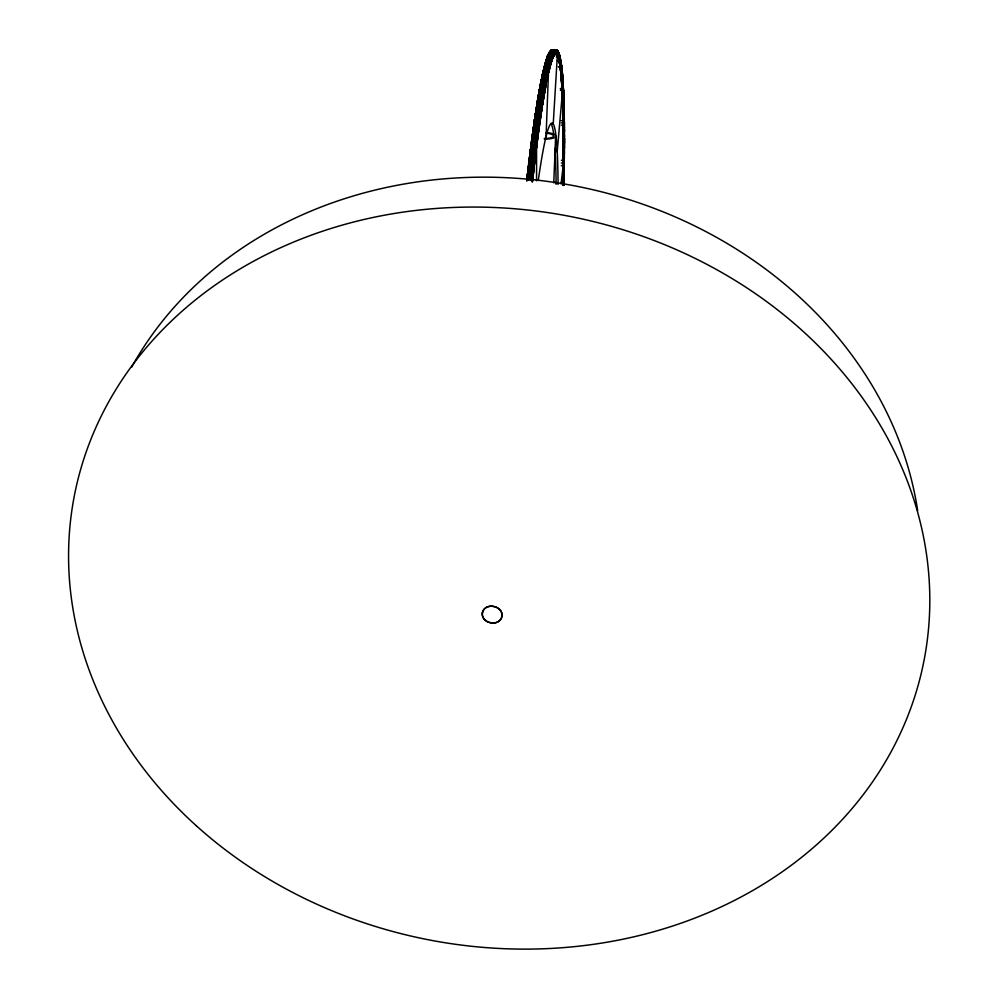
<?xml version="1.0" encoding="UTF-8"?>
<svg xmlns="http://www.w3.org/2000/svg" width="999" height="999" viewBox="0 0 999 999"><rect width="100%" height="100%" fill="white"/><g stroke="black" fill="none" stroke-linecap="round" stroke-linejoin="round"><path stroke-width="1.5" d="M533.191 128.821L533.229 131.443L533.329 127.847L533.416 128.834M533.491 127.635L534.802 126.923L533.416 128.634L533.778 126.249M534.802 126.923L533.591 126.848L532.579 134.628L532.942 132.243M538.698 128.159L538.611 131.93L538.748 126.91L537.974 134.765L538.099 133.779M538.523 131.169L538.199 134.952L538.336 129.92L533.191 129.533M563.124 142.033C561.713 138.923 565.709 139.76 564.323 142.108L563.124 142.033L564.16 141.958L564.447 139.073L564.16 140.822M564.323 142.108L564.335 138.087L564.435 143.556L563.124 143.731L564.323 143.806L564.323 144.63L563.124 144.555L563.136 143.606M564.447 139.073L564.26 139.872M533.741 124.9L533.641 128.459L533.978 124.912M533.753 128.821L534.015 123.901L539.16 123.963L539.56 121.066L535.639 120.842L534.328 121.766L535.639 120.842M564.423 146.116L564.31 147.165L563.111 147.103L563.124 146.141L564.423 146.116L564.423 145.28L563.136 144.98L564.148 145.03M564.31 146.004L563.111 145.941L563.136 144.98M564.323 143.481L563.124 143.406L563.136 142.445L564.435 142.732M564.435 141.021L563.124 141.221L564.323 141.296L564.023 144.768L564.26 143.794M534.665 121.391L534.577 119.181L534.253 122.84L534.378 121.928M535.639 121.091L534.428 121.016L533.828 125.712L533.966 124.775M534.153 123.464L534.165 122.015L534.39 123.302M534.577 123.089L534.428 121.016M537.499 128.859L539.01 128.946L539.16 123.963L538.586 129.158L538.936 128.172M539.198 127.61L539.11 125.212L539.01 128.946M564.148 147.59L564.423 146.678L564.298 149.738L563.099 149.675L563.124 148.701L564.298 148.901L564.01 149.887L564.435 141.583L564.148 147.028L563.124 146.965M563.124 147.527L564.41 148.689L563.111 148.501L563.124 147.527L564.423 147.515M564.31 147.165L564.335 143.157M534.44 120.092L535.027 117.67M534.577 119.181L534.477 122.677L534.44 120.692L539.572 120.979L540.384 115.447L539.81 120.479L539.972 119.131M535.214 117.707L535.676 112.687L536.875 112.5L535.576 113.137M536.463 115.472L535.152 116.121L536.463 115.222L540.946 115.484L540.958 113.998L540.634 117.607L540.609 114.86M534.74 118.669L536.051 118.007L534.852 118.182L534.59 123.027L535.264 115.409M537.912 125.762L539.198 125.837L539.972 118.232L534.865 117.857M538.049 125.012L537.912 125.949L539.423 126.036L539.522 122.315L539.61 124.725M539.56 121.066L539.01 126.174M563.086 152.26L563.111 151.286L564.398 151.299L564.285 152.335L563.086 152.26L564.123 152.198L564.41 150.112L563.111 150.1L564.298 150.3M564.285 151.149L563.099 151.074L563.111 150.1M564.098 154.808L564.31 148.314L564.285 152.335M564.298 149.738L564.323 145.717L564.023 147.377L564.248 146.353L563.124 146.141M535.302 117.108L535.402 113.674L535.302 117.108L536.575 117.183M535.664 113.424L535.414 117.445L535.676 112.687M538.324 122.889L539.597 122.964L539.972 120.779L539.835 121.703L538.511 121.616M538.324 123.077L539.822 123.164L539.922 119.48M538.449 121.978L540.009 121.878L540.159 119.493L539.797 120.404M563.074 154.882L563.086 153.896L564.273 154.096L564.26 154.945L563.086 154.758M564.298 150.936L564.373 153.933L563.074 153.684L563.099 152.71L564.385 152.735M564.348 156.581L563.074 156.531L563.049 157.517L564.235 157.592L564.21 151.611L563.998 152.485M535.264 114.56L535.851 112.238L535.814 114.748M535.814 111.014L535.714 114.41L536.038 111.026M535.976 110.702L537.287 110.09M536.088 110.015L536.076 110.764L536.5 107.405L537.699 107.23L536.388 107.83L535.676 111.876M538.723 120.08L540.009 120.155L539.984 118.144M538.723 120.267L540.234 120.355L540.334 116.708M540.234 120.355L540.559 116.721L540.197 117.607M563.024 160.19L563.049 159.191L564.323 159.266L564.21 160.252L563.024 160.19L564.048 160.127L564.348 157.18L564.023 162.812L563.011 162.75L563.024 161.875L564.298 161.963M564.223 159.041L563.036 158.966L563.061 157.979L564.335 158.042L563.061 157.979M564.235 157.592L564.36 155.382L563.086 155.332L563.061 156.319L564.248 156.381M564.21 160.252L564.198 154.246L563.973 155.107M536.113 111.776L536.226 108.404M536.451 108.416L536.301 110.589M536.5 107.405L536.625 109.565L537.712 99.937L543.156 99.937L542.957 100.986M540.409 117.407L540.397 115.372M539.535 114.823L541.033 114.91L540.821 113.386M540.771 113.724L540.784 112.725L540.209 117.782M564.26 164.685L562.986 164.585L562.961 165.584L564.148 165.659L564.185 161.638L563.011 161.651L563.036 160.652L564.31 160.739L563.036 160.652M563.011 162.75L564.185 162.949L564.223 158.928L563.898 163.112L561.363 162.962M536.838 107.205L536.7 108.029L537.312 102.373L542.694 102.585M536.625 105.857L536.525 109.191L536.65 108.367M536.8 105.519L538.099 104.67L541.982 104.895L543.943 92.994M541.208 112.063L541.982 104.895L541.421 109.778M541.533 108.716L541.433 112.263L541.558 111.413M541.57 108.454L541.008 112.425L541.583 107.442L536.513 107.08L536.538 107.855M540.222 117.72L541.758 108.729L540.459 108.579M541.033 114.91L541.133 111.314L541.208 113.699M562.924 168.319L562.961 167.308L564.223 167.432L564.11 168.394L562.924 168.319L563.948 168.257L564.248 166.184L562.974 166.059L562.949 167.07L564.135 167.145L564.073 171.141L562.887 171.079L562.924 170.055L564.185 170.205L564.023 169.293M564.11 168.394L564.16 164.373L562.974 164.348L562.999 163.349L564.273 163.449L564.148 165.659M564.185 161.638L563.861 165.822L564.16 164.373M537.512 103.084L537.437 100.936L537.1 104.371L537.237 103.584M536.925 106.656L536.913 104.533M538.598 104.258L537.325 104.183L537.437 100.936M537.824 102.135L537.699 100.712L537.437 104.495L537.2 102.76L538.498 102.173M537.312 102.373L537.425 104.558M541.595 107.368L541.608 109.478L541.733 108.654M540.334 109.59L541.82 109.678L541.933 106.156M541.82 109.678L542.332 103.671L542.22 107.155L542.345 106.344M562.924 169.705L563.923 169.755L564.223 168.044L564.198 168.943L562.937 168.806L562.912 169.818L564.098 169.892M564.085 165.01L563.985 176.723L562.799 176.648L562.837 175.624L564.098 175.799L563.985 176.723M538.399 95.842L539.697 95.042L538.511 95.242L537.499 101.96L537.624 101.186M538.548 95.742L538.811 93.294L540.097 92.782L538.898 92.982L537.724 101.773L537.862 101.011M537.912 100.699L537.837 98.551M538.099 98.339L539.298 97.365L538.011 97.914M542.195 104.82L543.169 97.577M564.01 175.437L562.824 175.374L562.849 174.338L564.11 174.525L563.648 179.72M564.223 168.044L564.035 173.926L562.849 173.851L563.985 171.716M564.048 172.652L562.874 172.577L562.899 171.566L564.173 170.817L564.16 171.728L562.899 171.566M564.035 173.926L563.998 170.454M538.074 98.551L538.598 95.554M538.249 98.664L538.723 94.718M538.898 93.706L538.623 97.415L538.511 95.242M537.35 102.835L537.25 102.035L543.006 102.273L543.106 98.851M543.331 98.864L542.582 102.41M541.296 103.496L542.794 103.584L542.944 101.249L542.607 104.683L542.744 103.896L541.246 103.809M562.749 179.47L564.085 176.423L563.936 179.533L562.774 179.358M563.96 178.247L562.774 178.184L562.812 177.148L563.811 177.21M563.936 179.533L563.948 173.601L564.023 174.525M544.443 92.283L544.318 92.982L538.848 92.77L538.686 95.067L538.811 94.356M538.911 94.88L539.248 91.783M540.084 93.044L538.798 93.556L538.898 92.482M539.298 91.508L539.41 92.982L539.298 90.772L540.484 90.584L539.198 91.084M543.493 96.528L543.394 99.912L543.518 99.163M543.743 95.492L543.369 97.69L543.556 95.267L543.556 97.403L543.681 96.678L542.42 96.603M563.848 183.928L562.674 183.853L563.798 182.105M563.836 180.544L563.873 182.38L562.699 182.305L562.737 181.269L563.898 181.443M562.724 181.006L564.035 179.258L563.736 180.956L562.724 181.006L563.898 181.081M563.873 182.38L563.861 178.971L563.536 185.427L563.823 184.128M564.01 180.557L563.811 181.468M539.51 90.335L539.298 92.695L539.41 89.623M539.585 89.186L540.871 88.436L539.685 88.636L539.248 91.908M538.049 97.29L543.768 97.615L543.881 94.268M544.268 92.07L542.981 99.987L543.156 98.564M546.603 80.682L543.931 93.993L545.092 86.563M543.768 97.615L544.105 94.281M562.649 185.165L563.823 185.227L563.811 181.756M540.022 87.775L540.409 85.527L540.197 87.85M540.484 84.191L540.846 82.555L540.559 86.763L540.459 84.528L541.645 84.328L540.372 84.778M540.059 87.35L541.258 86.351L539.984 86.826M539.71 88.299L544.717 88.586L544.118 94.168M544.642 89.922L544.53 93.194L544.655 92.495M543.231 92.133L544.83 91.533L544.867 89.935L543.618 89.835M542.02 82.355L540.746 83.067L545.841 82.567L546.203 80.657M544.717 88.586L544.492 92.008M545.279 86.463L544.73 89.46M543.444 90.984L544.917 91.071L545.941 84.216M544.892 89.048L545.466 84.54L545.092 86.501L540.097 86.226L540.496 85.09M544.917 91.071L545.616 85.814L545.504 86.476M542.02 82.63L540.771 82.505L540.609 84.74L540.734 84.128M541.133 83.067L540.946 81.631M541.371 80.632L540.409 85.802M542.395 80.719L541.133 80.869M545.629 85.077L545.841 82.567L544.905 88.511M545.779 86.364L545.991 83.854L545.666 87L544.318 86.276M543.743 77.035L545.491 77.135L541.908 77.048L541.733 79.246L542.657 74.6M542.769 78.871L541.533 78.809L541.483 80.444M541.92 78.009L541.708 80.245M547.34 77.123L547.29 78.759L547.452 76.561L541.982 77.01L541.758 80.02M547.477 75.412L547.477 77.835L547.664 73.614L545.816 84.828L544.567 84.765M544.567 84.965L546.028 85.052L546.141 81.93L546.203 84.178M542.245 77.71L542.719 73.614L542.22 76.998M542.257 75.724C545.466 74.151 540.996 76.586 542.594 75.35M542.619 74.038L543.881 73.402L542.632 73.764M541.695 77.997L546.59 78.759L546.003 83.179L546.178 81.743M545.304 81.244L546.765 81.319L546.952 76.96L541.995 76.686M546.765 81.319L547.302 75.287L546.952 77.897M545.466 80.432L546.928 80.507L546.878 78.284M542.469 75.874L542.519 74.226M542.907 73.501L542.694 75.687L543.019 72.977M543.056 72.827L543.444 70.442L542.682 73.489L543.881 73.676M542.994 72.415C546.216 71.354 541.258 72.015 542.832 74.276L542.957 73.776M543.194 72.74C544.005 67.77 543.394 72.677 546.865 71.553C548.888 70.005 542.844 70.529 543.581 70.604M543.606 69.593L543.556 71.266L543.818 68.631L548.726 68.906L549.413 66.134M543.706 69.331L547.827 69.63L545.516 70.067L544.38 69.593L544.967 68.731L543.718 69.056M547.44 76.211L547.627 74.713L547.077 77.885L548.713 68.943M546.391 75.887L547.627 75.961L548.301 71.703M546.391 76.099L547.839 76.174L547.952 73.252M546.503 75.362L548.001 75.449L548.139 73.651M545.666 66.196C541.583 66.558 550.212 65.422 547.927 67.108C545.254 68.032 545.417 65.534 544.43 66.209L543.069 72.777L543.106 71.678L548.026 71.953L547.677 73.564L542.732 73.289M544.18 68.769L544.23 67.095M544.517 66.134L543.893 70.592M543.631 70.405L544.08 67.607C545.491 69.755 551.96 67.557 544.08 67.607L544.13 68.344L544.83 65.659L544.48 68.269L544.867 64.81L548.301 65.185L546.603 65.16L547.402 64.898M547.989 73.052L548.726 68.906M549.35 53.559L552.709 53.746L549.313 53.309M549.063 67.507L548.651 72.552M547.252 72.278L548.701 72.365L548.651 70.205M545.179 64.398L546.366 63.337L545.129 63.599L544.605 67.17L544.867 66.184M547.277 64.798C552.16 66.796 543.206 65.072 544.78 64.873L544.53 66.808M551.148 61.751L549.175 68.731L551.398 59.078L550.686 63.661L549.475 63.599M549.375 69.505L549.55 67.383L549.063 68.444M535.901 123.389L537.699 123.277L535.963 123.526M545.279 64.723L545.854 62.05M545.279 63.299L545.004 64.236L545.816 61.226L547.027 61.276M545.616 64.161L545.891 61.214M545.429 64.785L545.554 62.35L549.537 62.887L546.678 63.099L546.703 62.138L545.229 63.237L550.998 63.536M546.078 136.339L548.526 70.941M549.375 67.208L550.099 63.511M548.476 67.17L549.7 67.233L550.237 63.973M544.18 67.195L549.9 67.457L550.337 63.574L550.049 64.635M550.012 64.785L550.049 66.883L548.588 66.758M541.708 97.34L539.972 97.415M546.216 61.713L546.49 59.078C547.24 58.242 553.596 60.564 547.714 59.091M546.49 59.078L545.953 63.037M546.391 60.377L547.377 59.903L545.916 60.902L551.673 61.351M550.749 61.201L550.561 65.022L550.824 64.123L549.4 64.048M550.337 65.822L550.674 62.425M547.127 57.443L548.351 56.993L547.14 57.168L546.291 61.501L546.54 60.739M545.854 75.387L544.105 75.337M546.803 58.379L548.026 58.192M547.177 58.054L547.14 57.168M547.477 58.304C554.82 57.268 545.042 61.376 547.852 55.557L551.798 55.882L547.789 55.482L547.477 58.579M549.4 63.836L550.886 63.886L551.535 60.315L551.286 61.114M553.771 182.854L555.631 136.351M547.252 58.791L547.789 56.481M546.815 60.352C551.573 58.953 549.1 62.6 546.94 60.04M547.265 59.153L547.477 56.731M548.975 55.619L547.789 55.482M547.402 58.766L547.464 56.294C550.549 55.657 546.341 57.505 547.889 55.719M550.437 60.539L551.648 60.602L552.647 55.544L551.96 59.703L552.197 59.028M551.848 58.704L551.323 61.563L551.573 60.802M550.387 63.436L552.16 58.429L551.535 61.788L551.635 59.328M549.6 54.196L548.414 54.021L548.813 55.907M556.505 50.337L554.982 51.161L552.959 54.77L548.101 54.72C544.155 58.466 555.694 57.38 547.939 57.605M548.126 55.657L548.101 54.72M549.288 54.883L548.089 55.007L549.3 54.595M552.572 56.743L552.16 59.915L552.472 57.567L552.235 58.229M548.588 55.769C546.528 51.236 559.49 52.747 550.362 52.585C556.281 53.484 548.426 53.184 549.025 52.797M548.513 56.181L548.813 53.821L548.264 54.883M548.551 56.094L548.713 53.384L549.9 53.559M555.619 53.422C553.846 48.764 559.59 49.725 557.592 53.372L554.333 53.097L552.572 58.054L552.809 57.48M546.915 57.817L552.772 58.279L553.983 53.372M549.063 53.759L549.625 51.786L553.871 51.661L549.612 52.073L550.799 52.01M549.687 51.948L549.7 54.096M550.199 52.997L549.088 52.935L548.751 54.333M550.499 52.472L549.313 52.547L553.583 52.085L549.113 52.635L553.858 52.897L553.758 55.457L552.572 55.382M553.471 56.656L553.846 52.91M553.508 56.581L553.746 54.545M549.812 53.859L549.762 52.335M549.9 53.821L549.7 51.661L551.098 51.324M551.198 50.849C558.279 51.598 547.04 51.236 552.597 51.074M549.7 51.661L554.433 51.911L554.545 54.171M550.199 50.999L554.707 51.511L554.258 54.583M554.42 51.936L554.245 55.17L554.82 52.697M550.774 50.437L550.511 51.736L550.774 50.437L552.996 50.474M551.648 50.961L550.287 50.899L554.982 51.161L553.871 55.045L556.143 52.822L557.055 50.312M551.923 50.712C562.674 49.413 549.238 50.674 555.232 50.35M554.707 51.511C554.433 57.218 554.607 50.337 557.442 51.286M552.559 50.012C560.626 51.498 553.646 48.501 550.699 51.399M557.13 52.984L557.305 50.45L551.123 50.187L555.232 50.337L554.507 50.162M552.197 50.524L551.398 50.537L554.695 50.712L553.371 50.537M555.781 50.45L555.556 53.471M555.432 51.773L555.432 53.584L555.531 50.624L550.849 50.375M553.421 50.337L551.848 49.962M552.784 50.312L553.995 50.062M555.232 52.722L555.107 52.947A336.014 20.142 -86.2 0 1 562.624 183.566A1.411 1.111 7.2 0 0 562.574 181.593M555.419 53.197L556.306 50.237M556.68 51.336L556.206 53.297M554.17 50.125L553.508 50.387L554.969 50.499M553.521 50.325L553.808 50.15M556.818 50.237L556.893 52.86L554.62 52.685M556.555 50.2L556.505 53.372M556.393 52.785L556.83 53.022M557.529 50.624L557.13 53.109L557.005 51.424M554.208 53.309L557.792 53.596L557.767 50.849L558.016 53.859L556.493 53.571M557.267 54.758L557.767 55.894L559.14 56.081L558.004 51.149L559.09 55.969M558.391 54.57L558.453 51.873M558.229 51.473L558.678 54.982L555.294 54.283M556.793 53.958L558.241 54.183L557.917 52.21M558.666 52.31L558.903 55.757L557.692 55.719M559.315 56.931L558.878 52.797L558.741 55.345L557.392 54.795L553.221 124.026L551.086 123.901A266.046 16.159 -86.2 0 1 553.658 133.903M559.34 56.668L558.166 57.08L557.892 55.994L559.303 56.531L559.14 54.72M559.927 58.679L558.566 58.441L558.229 57.018L559.89 58.516L559.515 55.894M559.64 58.079L559.09 53.334M559.702 58.304L559.49 54.545M558.766 59.003L559.465 62.687L561.163 62.9M559.49 61.026L560.202 60.777L559.69 55.22M559.89 55.944L560.439 60.927L557.33 60.702M560.089 57.343L560.252 60.077L558.941 60.002L560.289 60.265M560.551 61.526L559.24 61.451L560.776 62.762L560.439 59.84M559.977 57.68L560.539 62.25L559.403 62.063M560.077 59.278L558.616 58.404L559.303 61.751L561.001 61.876L561.113 64.773L559.802 64.698L559.527 62.7L559.64 63.674L560.951 63.749L560.626 62.762M560.614 59.328L560.801 64.723M560.926 64.573L560.789 60.277M561.863 68.082L560.277 68.044L560.227 67.333L561.338 67.545L561.113 62.338L561.376 64.311L559.727 64.236M560.139 66.696L560.014 65.822L561.675 66.608L561.426 64.56L559.752 64.361M561.263 65.847L559.964 65.772L561.013 65.147M561.051 63.461L561.388 67.92L560.289 67.857M562.137 70.654L560.564 70.492L561.675 70.367L560.963 64.798M561.813 71.653L560.739 72.053L562.025 72.128L562.125 73.177L562 69.343L560.427 69.243L561.538 69.118M559.915 65.422L561.563 65.697L561.613 69.793L560.526 70.08L561.813 70.155M561.863 70.567L561.763 67.258L560.177 66.945L560.277 68.044M560.876 70.517L561.888 70.842M562.112 74.65L562.087 75.936L562.375 73.064L560.851 73.102L560.614 70.579M561.75 71.066L560.664 71.354L561.95 71.428M561.938 70.504L561.725 66.958M560.864 72.915L561.95 72.977L561.6 68.382L560.327 68.119L560.427 69.243M562.662 83.591L562.325 74.65L561.975 73.264L560.889 73.214L562.162 73.464M562.15 75.112L561.063 75.412L562.212 75.749M562.737 80.395L562.649 76.274L561.138 76.186L562.237 76.061L562.212 77.398L562.325 74.65L560.976 74.463L562.087 74.338M561.962 74.563L562.137 70.867L562.325 77.198L561.251 77.135C562.824 78.634 560.701 80.082 562.912 79.833L563.361 97.752L563.598 93.806L562.25 93.881L562.2 92.283L563.261 92.345M561.313 78.322L562.849 78.971L561.388 78.958L562.874 79.321L562.949 83.566L561.688 83.491L561.613 82.055L563.061 82.155L561.538 80.994L562.624 81.056M562.35 77.522L561.263 77.635L562.762 77.772M561.975 82.617A1.523 0.637 4.7 0 1 561.663 82.692L562.899 82.83L562.787 80.732L561.513 80.494L561.575 81.893L562.849 81.968L562.961 80.544L561.463 80.332L562.562 80.207L562.449 76.723M562.587 78.384L561.351 78.809L562.449 78.684M561.613 82.055L562.874 82.305M561.688 83.491L562.774 83.379L562.749 78.209L562.799 81.244M561.575 81.893L561.6 81.718A1.523 0.637 4.7 0 1 561.913 81.706M562.699 82.118L562.862 79.783M563.124 83.054L561.65 82.58L563.086 82.517L563.149 86.876L561.888 86.813L562.974 86.701L562.999 84.166M561.875 86.089L563.324 86.426M561.788 85.127L561.725 83.666L563.174 83.804L563.049 85.202L561.788 85.127L562.874 85.015M563.086 85.639L562.862 86.913L563.074 83.067M563.086 88.786L562.012 88.899L563.448 88.973M563.548 91.171L562.137 91.471A1.511 0.712 4.9 0 0 562.849 90.946A1.511 0.712 4.9 0 0 562.075 90.285L563.511 90.185M563.174 90.547L560.364 90.272L563.336 90.347L562.05 89.298L563.473 89.373L563.324 93.769M563.136 89.585L563.161 84.765L561.763 84.203L563.186 84.178M563.161 90.16L563.286 85.864L561.863 85.864L563.111 86.114M563.336 90.347L563.136 86.638M562.2 92.283L563.623 92.607M562.225 92.882L563.498 93.943L563.311 89.947M563.299 93.169L563.349 88.274L563.386 91.309L562.125 91.246M563.424 96.041L562.35 96.141L563.598 96.216L563.948 108.679M563.723 100.262L563.736 97.665L562.425 97.452L563.811 97.427L563.886 118.506L564.11 117.407L562.937 117.32M563.586 96.354L562.337 95.729L562.287 94.106L563.349 94.168M562.337 95.729L562.287 94.106L557.217 151.598L555.194 151.486M563.461 96.903L563.523 91.933L563.548 94.955M563.486 97.515L563.636 93.007L562.212 93.044M563.948 101.623L562.549 101.511L563.936 101.374M562.887 104.096A1.486 0.799 5.3 0 0 562.574 103.946L562.674 105.519L563.911 105.594L562.649 104.858L563.711 104.495L563.811 99.65L562.499 99.388M562.474 98.751L563.698 98.988M563.786 102.46L563.561 103.634L563.673 98.726M563.623 101.399L563.786 96.791L562.375 96.766M562.961 102.123A1.486 0.787 5.2 0 0 562.512 101.898L563.636 101.836M562.674 105.519L564.06 105.444M563.836 104.308L562.624 103.334A1.486 0.787 5.2 0 0 563.224 102.41M562.612 102.685L563.848 103.571L563.786 102.273M563.723 99.613L563.586 96.591L563.498 101.636L563.811 99.65M563.736 100.712L563.736 105.419L563.723 104.758M563.911 105.594L563.923 100.712L562.512 100.612M562.774 108.554L564.01 109.74L562.787 109.665L562.762 107.88L564.11 107.805M562.762 107.88L563.973 108.104M562.724 106.481L563.936 106.706L563.798 107.929M564.06 105.707L562.699 105.807L563.923 106.044M562.787 109.665L564.16 109.64M563.898 106.369L563.96 107.655L562.749 107.417A1.486 0.812 5.3 0 0 562.974 107.343M564.01 109.74L564.035 104.77L562.649 104.595M564.21 112.075L562.862 112.1L564.073 112.325M564.16 109.927L562.812 109.977L564.023 110.202M564.235 113.973L562.887 113.786M564.198 111.801L562.837 111.788L563.886 111.688M562.824 110.664L564.06 111.863L564.023 107.904L563.948 108.729L562.762 108.716M563.898 112.163L563.998 111.076M563.898 106.631L564.085 113.024L562.862 112.962M563.936 113.849L563.96 108.941M562.949 117.17L564.298 117.695L564.235 122.914L563.011 122.115L564.348 121.741M564.11 117.183L564.285 116.471L562.937 116.446L564.148 116.671L564.023 132.417L564.31 128.284L564.01 130.082L564.235 128.983M563.948 114.323L562.887 114.41L564.11 114.485L564.173 118.406L564.223 113.262L562.862 113.237L563.911 112.862M564.31 118.431L562.974 118.182M563.985 116.508L564.26 114.972L562.912 114.972L564.273 116.184L562.912 116.121L563.973 116.034M564.035 112.974L563.811 114.098L564.123 112.225L563.848 116.284L564.16 114.435M564.01 118.244L564.048 113.249M564.31 118.719L562.974 118.669L564.185 118.893M564.36 122.24L564.285 127.547L563.061 127.485L564.11 127.397L564.36 122.24L564.36 123.002L563.024 122.852L564.073 122.765L564.123 117.682M564.335 119.955L562.986 119.405L564.323 119.455L564.21 120.654L562.986 120.579L562.974 118.669M564.048 120.979L564.148 119.942L564.21 120.654M561.313 120.604L563.923 120.804L564.223 118.931L564.223 121.878L562.999 121.816M564.198 116.671L563.911 120.754L564.148 119.655M564.098 125.574L564.385 124.563L564.385 125.325L563.049 125.15L564.098 125.062M561.351 122.877L563.948 123.077L564.248 121.229L564.273 123.489M563.049 125.15L563.036 123.202L564.373 123.302L564.26 125.225L564.173 122.015M562.961 126.186A1.461 0.924 5.8 0 1 562.974 127.785L564.41 127.997L564.298 129.907L563.099 129.695M564.41 128.759L563.086 128.621A1.461 0.937 5.8 0 1 562.986 130.195L563.099 132.23L564.31 132.293L564.41 129.296L563.074 129.071L564.123 128.983L564.398 126.91L564.135 129.758L564.298 125.911L564.285 128.834M557.879 56.194L558.941 56.094M563.011 135.09A1.449 0.949 6 0 0 563.011 133.429L564.148 133.454M564.435 132.805L563.099 132.742L563.111 134.64L564.323 134.703L564.435 133.591L563.111 133.541M564.235 129.283L564.135 130.27L563.086 130.357L564.423 130.382L564.423 131.156L563.099 131.443L564.31 131.518M563.099 132.23L564.148 132.143M564.148 134.553L564.41 129.296M563.124 135.027L564.435 135.24L564.323 137.15L563.124 137.075L563.124 135.027L564.16 135.09M563.124 137.075L564.16 137M563.136 137.475L564.447 137.712L564.447 138.524L563.136 138.599L564.323 138.811L564.035 139.748L564.335 135.602L564.323 139.61L563.124 139.548L563.136 137.475L564.16 137.537L564.435 136.588L564.26 137.375M564.16 138.661L564.26 134.116L564.16 139.473L563.124 139.548M564.323 139.61L564.447 138.524M563.136 140.759L564.323 140.971M563.136 138.287L564.323 138.486M563.124 144.555L564.16 144.48M564.148 146.204L564.435 144.118L564.248 144.942M564.323 144.63L564.26 142.395M563.111 148.501L564.135 148.426M564.135 149.6L564.423 146.678M563.099 151.074L564.123 151.011M564.26 154.945L564.385 153.072L563.099 152.71M532.03 181.219L532.867 173.814L528.846 173.576L527.497 174.475L527.609 175.712M532.067 181.843L532.842 174.975M532.33 181.643L532.417 178.696L532.492 181.593M532.554 181.106L532.654 178.709M563.074 156.531L564.248 156.731M563.086 155.332L564.26 155.519M563.049 157.517L564.073 157.455L564.373 154.52L564.098 155.382M563.074 153.684L564.11 153.621L564.398 151.885M526.76 180.906L527.609 173.714L527.185 177.123L532.966 177.385L533.104 176.186L531.555 176.099M532.679 177.71L528.409 177.31L527.072 178.409L526.823 180.769M533.079 172.964L532.942 174.163M533.291 172.365L533.503 171.316L533.104 174.026M533.329 174.188L532.342 179.321L532.479 178.234M533.528 172.527L533.391 173.714L533.503 171.316M531.231 178.983L532.779 179.083L533.079 174.987M563.036 158.966L564.06 158.903M563.049 159.191L564.223 159.39M564.185 162.949L564.123 161.076M527.397 176.348L527.022 177.547L528.733 177.622M527.584 174.663L527.447 175.874M528.596 178.833L527.047 178.734L527.197 177.535M528.596 178.684L527.285 178.609L527.634 174.301M533.578 169.93L533.716 168.756L532.405 168.681M531.643 175.137L532.966 175.212L533.291 170.13L529.27 169.905L527.922 170.779L527.709 174.912L528.021 170.991M533.791 168.868L533.691 167.682L533.616 171.741M532.767 175.612L533.753 170.567L532.217 170.467M533.928 167.695L533.816 170.092L528.046 169.718M562.961 165.584L563.985 165.522L564.285 162.562L564.01 163.399M563.011 161.651L564.035 161.588L564.323 159.865M527.909 171.403L527.884 170.167L529.582 170.167L528.046 170.03L527.484 175.05L527.822 172.652M528.271 170.092L528.359 167.133L529.707 166.271L528.359 167.333L528.471 168.444L529.782 168.519L529.645 169.842M533.741 167.233L534.14 162.912L530.132 162.687L528.796 163.536M532.754 175.699L532.904 174.513M533.603 168.444L534.165 163.661M534.44 161.376L534.565 159.378L534.228 164.423M534.865 157.929L534.989 155.894L534.453 161.301M535.277 154.52L535.414 152.472L535.064 157.467M535.701 151.161L536.251 145.754L535.851 149.875M536.263 146.566L536.113 147.864L537.499 136.089L536.95 141.346L537.1 139.161L531.918 138.861L532.33 136.026L533.541 136.089L532.217 136.613L532.504 137.924L532.767 133.529M532.492 168.044L534.04 168.144L534.34 164.111L533.803 167.969L532.492 167.894M534.228 166.521L534.34 164.111M562.949 167.07L563.973 167.008M562.974 164.348L563.998 164.286M563.973 166.121L564.26 165.297L563.96 167.37M528.708 166.508L528.571 167.657L528.646 163.774L530.132 162.687M528.896 164.885L528.758 166.046L528.908 162.825L530.132 162.887M527.884 170.167L528.958 165.759M529.707 166.471L528.471 166.396L528.246 171.753L528.921 163.449M528.334 169.618L528.471 168.444M534.028 164.81L534.577 160.227M534.765 160.589L534.453 164.598L534.54 160.577L534.652 162.999M536.538 144.543L536.688 143.294M537.35 138.274L537.924 132.979L537.512 136.001L532.342 135.702M539.148 124.925L538.598 129.096M562.937 168.806L564.11 168.993M561.051 183.853L562.862 168.619M563.861 173.789L564.035 172.627M564.06 171.741L564.173 170.817M564.123 167.133L563.823 168.619L564.048 167.695M564.073 171.141L564.198 169.306M529.22 159.99L528.971 163.012M528.908 163.112L528.771 164.261L529.108 161.863M529.07 162.213L529.333 159.291L534.84 159.34M528.471 166.646L528.334 167.807L528.683 165.409M528.646 163.774L528.733 164.947M528.533 166.184L528.908 162.825M533.341 160.839L534.64 160.914L534.765 158.666M533.341 161.001L534.877 161.089L534.952 157.093M535.064 159.515L535.189 157.105M541.021 112.375L541.183 110.989M562.874 172.827L564.135 172.989L563.973 172.078M563.861 174.4L563.948 173.601M529.545 158.366L529.395 159.49M529.732 156.793L529.595 157.917M530.731 160.851L529.195 160.764L530.194 152.385L531.418 152.235L530.082 153.047M529.557 159.49L529.42 160.614L529.507 156.781M529.62 159.041L529.77 155.807L530.993 155.669L529.645 156.493M529.345 159.927L529.52 161.089L530.631 149.663L531.843 148.851L530.506 149.875M534.865 157.854L535.414 153.334M535.601 153.684L535.289 157.642L535.377 153.671L535.489 156.094M543.356 97.74L543.531 96.304M544.13 93.294L544.305 91.858M562.774 178.184L563.798 178.122M562.787 178.434L564.048 178.634M562.824 175.374L563.836 175.312M562.799 176.648L563.823 176.598M529.757 156.206L529.62 157.318L530.157 153.359M529.845 157.168L529.982 156.056M535.664 151.386L535.714 154.246L535.826 149.088L535.289 154.445M536.026 150.312L535.901 152.722L534.378 152.622M544.88 89.098L545.067 87.575M545.442 85.614L545.254 87.075L545.804 83.641M562.699 182.305L563.973 182.118L563.661 185.115M562.812 177.148L564.06 177.347M563.711 182.255L564.035 179.258M531.843 149.076L530.619 149.001L530.257 152.61M531.58 154.008L530.044 153.921L530.631 149.663M530.469 152.235L530.619 149.001M535.901 150.724L536.213 146.965L536.126 150.899L536.313 148.064M536.313 149.4L536.451 146.99M546.003 83.179L547.265 76.386M562.699 182.817L563.96 183.054L563.823 185.227M530.944 146.541L532.267 145.529L530.944 146.316L530.681 149.251M532.28 145.754L531.056 145.679L530.469 150.574L530.881 147.74M530.694 150.424L530.944 146.316M530.894 148.913L531.031 147.84M536.451 146.366L536.313 147.427L536.263 145.654L531.056 145.355L531.368 143.032L532.692 142.258L531.368 143.032M536.5 145.941L536.638 144.88L535.339 144.805M536.538 146.254L536.675 145.192M536.863 143.719L536.55 147.602L536.863 143.719L536.738 146.129L535.202 146.029M548.151 73.027L548.676 70.055M532.704 142.482L531.48 142.407L530.894 147.278L531.93 142.17M535.439 144.106L536.725 144.181L536.863 143.132M537.05 141.683L536.925 142.72L535.626 142.645M535.439 144.281L536.962 144.368L537.275 140.497L536.913 141.521M537.15 142.907L537.275 140.497M549.712 65.922L548.439 72.328M531.743 142.42L531.643 140.172L531.543 143.881L531.73 141.221M537.15 140.984L537.462 137.325L537.375 141.171L537.562 138.362M537.562 139.735L537.687 137.338M549.512 67.42L550.699 62.325M550.374 63.461L549.7 67.233M531.905 139.186L531.318 144.031L531.905 139.186L533.454 139.323M537.787 136.638L537.687 135.614M536.263 137.949L537.787 138.037L537.874 134.216M537.787 138.037L537.924 137.025L536.401 136.938M547.464 56.294L547.24 56.906L552.035 57.168L550.362 64.798L550.424 62.313L545.566 62.038M551.348 60.202L550.524 62.949M532.492 137.987L532.33 136.713L531.743 140.847L532.292 137.025M537.924 133.829L538.336 130.857M538.286 132.392L537.974 133.529M538.386 133.566L538.511 132.58M550.886 61.688L551.673 59.216M553.496 54.608L552.085 58.991L553.683 54.683L553.234 55.157M552.085 59.003L552.597 56.668M533.678 137.8L532.155 137.712L532.717 133.916M532.155 137.712L532.754 132.917L533.966 132.755L532.642 133.479M532.529 136.538L532.392 137.55L532.479 133.903M532.579 136.139L532.754 132.917M538.511 130.757L538.374 131.731L538.349 129.82L533.066 130.407M552.397 58.192L553.209 55.22M534.39 129.695L533.179 129.858L532.804 133.229M532.942 133.479L532.804 134.465L533.129 130.857M538.186 132.08L538.761 126.823L533.603 126.523L534.015 123.901M553.796 54.021L553.009 57.005M533.366 129.221L533.004 130.182L534.702 130.332M533.591 126.848L533.004 131.606L533.141 129.208M533.416 130.082L533.553 129.108M539.21 126.174L539.335 125.225M555.207 51.985L554.158 54.583L554.358 53.059M533.741 126.336L533.416 127.185M533.828 127.123L533.966 126.174M539.198 125.837L539.323 124.9M539.51 123.589L539.198 124.563M539.61 123.264L539.747 122.328M539.423 126.036L539.547 125.1M539.597 122.964L539.735 122.053M539.822 123.164L539.959 122.253L538.449 122.165M540.009 121.878L540.147 120.966M555.993 51.424L555.519 53.097L555.731 51.561C557.105 50.986 555.756 53.372 557.479 53.459M555.257 53.284L556.243 51.349M534.165 122.015L534.253 122.964M534.028 124.55L534.428 121.741M540.546 118.194L540.409 119.093L538.911 119.006L539.035 118.107M556.218 53.084L557.167 51.424M556.281 52.835L556.493 51.324M534.44 121.566L534.852 118.182M540.009 120.155L540.134 119.256L538.861 119.181M556.53 52.86L556.755 51.349M535.027 118.968L534.89 119.868L534.989 116.396L536.713 116.483M540.834 114.873L540.958 113.998M540.946 115.484L540.809 116.371L539.31 116.284M557.804 51.873C556.543 54.795 557.792 49.488 557.317 53.197L557.479 51.723L556.106 51.399M536.463 115.222L535.152 115.872L534.89 118.569M534.665 120.042L534.79 119.143M541.183 110.052L540.796 112.65L535.689 112.35L535.976 110.452M540.996 113.499L540.958 112.525M541.358 111.326L540.809 114.71L539.535 114.635M557.717 51.96L557.929 54.058L558.041 52.123M557.929 54.058L558.491 52.797M535.489 115.872L535.614 114.997M558.366 54.87L558.603 53.009L557.942 52.872M535.476 114.585L535.614 113.724M535.889 113.212L536.026 112.35M541.758 108.729L541.633 109.565L540.334 109.403M541.608 111.076L541.745 110.24L536.201 109.927M559.228 56.394L558.891 53.609M542.132 107.692L542.007 108.529L540.509 108.441M558.591 56.506L559.04 53.934L558.578 55.345M558.99 56.431L559.215 54.97L559.19 57.055L559.29 53.909L559.502 57.143L556.368 56.906M535.889 111.95L536.026 111.101M559.428 55.607L559.39 57.73L559.24 55.045M541.982 105.844L542.37 103.421M542.182 105.819L542.37 104.808L536.85 104.495M542.395 106.019L542.632 103.134M559.827 57.08L559.765 59.203L559.602 56.206M559.927 59.241L559.952 60.002L560.364 58.504M538.099 104.932L536.9 104.858L536.625 109.503M560.302 61.763L560.539 60.34L560.639 63.699L560.289 60.914M560.364 59.428L560.114 60.877L560.114 60.052M536.7 106.843L537.037 103.372M536.888 105.707L537.012 104.907M542.569 103.372L542.769 102.348M542.794 103.584L542.919 102.785L541.433 102.71M543.006 102.273L543.131 101.498L541.645 101.411M543.181 101.186L543.306 100.424M560.639 63.699L560.876 62.288L561.575 68.119L561.276 67.008M537.325 102.035L537.712 99.937M537.325 104.183L537.462 103.397M560.963 65.834L561.201 64.436M543.294 98.951L543.169 99.7L543.718 96.541L543.568 98.864M543.344 98.651L543.543 97.59M561.276 68.082L561.351 65.572M537.649 99.625L537.599 100.562L538.898 100M538.111 97.552L537.724 99.6L542.782 99.888L542.782 102.06L541.52 101.985M537.687 100.874L537.874 99.638M561.426 68.182L561.413 69.293L561.575 65.734M561.563 70.542L561.563 69.393M561.413 69.293L561.65 67.92M538.236 96.229L538.324 97.003M538.299 98.364L538.436 97.615M562.012 69.518L561.962 74.525L562.187 73.189M562.062 71.816L561.838 73.164L561.713 70.642M543.943 95.167L544.068 94.455M544.28 94.668L544.155 95.38L544.492 92.083L544.33 94.381M538.424 96.578L538.299 97.303L538.449 94.992L543.931 95.305L543.731 96.379L542.469 96.304M538.648 96.391L538.523 97.128L538.623 93.968L538.698 96.091M544.867 89.935L544.517 90.609M562.562 77.61L562.325 78.921L562.524 75.15L562.574 78.197M538.923 92.645L539.298 90.772M538.861 94.068L539.285 91.571M544.817 90.185L543.444 90.784M545.204 89.448L543.568 90.11M562.986 83.953L562.762 85.227L562.662 83.629M539.335 91.309L539.597 88.923M539.472 91.733L539.61 91.034M545.292 88.998L545.404 88.349M545.454 88.087L545.579 87.425M539.585 90.085L539.46 90.759L539.797 87.537L539.685 90.572L539.81 89.898M539.635 89.823L539.847 88.499M539.86 89.635L539.984 88.961M545.192 88.137L544.855 88.774M563.436 92.77L563.211 93.993L563.436 92.82M539.972 88.037L539.847 88.699L540.009 86.426L539.722 89.173M540.247 87.587L540.372 86.938M545.566 86.139L545.229 86.726M545.991 83.854L545.866 84.49L540.447 84.178L540.234 86.688L540.359 86.051M563.286 95.854L563.511 94.643M540.072 87.3L540.447 85.327M540.584 85.864L540.459 86.501L540.571 83.541L540.634 85.614M546.366 81.943L540.821 82.255L541.221 80.657M546.578 78.809L546.303 82.343M546.353 82.105L546.565 80.919M563.848 104.495L563.611 105.669L563.923 103.709L563.936 106.706M540.771 82.505L540.784 83.879M540.958 83.928L540.834 84.553L541.321 79.783L541.333 82.068M546.366 81.344L546.715 79.595M546.553 81.106L541.208 80.382L541.608 78.809L541.533 80.207M546.915 79.333L547.09 78.297M541.957 77.835L541.158 82.018L542.619 82.093A1.761 0.749 1.5 0 0 545.292 81.543A1.761 0.749 1.5 0 0 542.782 80.757A1.761 0.749 1.5 0 0 542.532 82.043M547.077 78.546L547.065 77.335M547.24 78.983L545.666 79.47M563.948 123.027L564.173 121.953M541.97 77.785L542.694 74.438L542.432 77.585M547.427 76.861L547.652 75.637M547.639 77.073L546.303 76.448M561.376 125.187L563.973 125.387L564.273 123.551L564.273 126.486M542.345 75.287L542.17 76.836M563.973 125.387L564.198 124.326L564.11 127.397M564.21 126.611L563.985 127.66L564.223 126.673L563.061 126.723L564.098 126.336M547.839 76.174L546.503 75.574M542.445 76.798L543.568 77.41M547.627 75.961L547.589 74.875M564.023 132.467L564.248 131.443L564.035 137.275L564.26 136.264M564.26 133.816L564.023 134.828L564.335 133.142L564.323 137.15M547.802 74.575L548.351 72.415M548.189 74.575L548.364 70.442L543.468 70.117M564.035 142.295L564.26 141.321M547.452 71.266L548.701 70.892M547.602 70.617L548.863 70.217M549.15 70.442L547.564 70.804M563.948 157.755L564.173 156.831L563.923 160.414L561.388 160.265M549.487 69.056L549.225 70.13L549.75 64.81L544.88 64.498L544.255 68.469L544.53 67.445M544.155 67.507L545.317 67.582M549.038 68.581L549.363 67.245M549.288 68.844L548.726 69.88M564.11 162.213L563.898 163.112L564.11 162.288M549.625 67.095L549.887 66.059L548.838 69.406M549.363 68.544L549.625 67.52M549.562 68.769L549.825 67.745L548.389 67.657M544.58 68.481L544.842 65.622M549.9 67.457L550.162 66.483L548.726 66.396M563.736 174.163L563.96 173.327M550.224 64.798L549.75 65.772M539.31 112.325L538.386 111.688L537.562 112.363M563.536 185.427L563.748 184.628M550.299 64.523L550.561 63.586M550.024 65.984L550.287 65.047M550.237 66.209L550.486 65.272M546.69 62.413L545.554 62.35M545.192 64.361L545.516 63.199L545.616 64.723M550.624 63.337L550.886 62.438M545.504 64.523L545.766 63.636M550.886 63.886L551.211 61.351L550.749 62.188M545.879 62.75L545.616 63.586L546.228 60.127L547.365 60.19M545.691 61.901L545.953 61.064M551.261 61.788L551.011 62.587L551.086 60.077L546.253 59.815M551.211 62.812L551.46 62M551.848 59.341L551.386 60.09M551.71 58.104L551.398 59.053L546.578 58.779L546.528 61.701L549.575 61.926L546.54 61.414L546.89 58.129L546.615 60.539L546.865 59.828M546.615 61.476L546.865 58.941L546.203 60.939L546.49 60.04M546.815 58.092L546.89 58.854L547.152 58.142M546.353 59.803L546.615 59.053M541.87 86.401L543.631 86.401M551.473 60.752L551.773 59.865M551.648 60.602L550.549 60.24M552.085 60.115L550.374 60.739M542.257 84.415L544.005 84.415M551.985 58.304L552.297 57.467M547.002 57.942L548.339 57.28M547.19 58.029L547.964 56.069M552.509 58.229L552.26 58.854L552.347 56.319L547.552 56.044M552.472 59.078L552.709 58.454L551.298 58.367M547.327 57.093L547.577 58.754L547.827 56.381L547.889 57.967M547.777 55.769L547.989 57.03M552.772 58.279L553.084 56.006L552.634 56.568M552.659 55.519L552.959 54.795L548.189 54.508M547.814 57.418L547.577 57.992L548.001 55.969M553.309 57.005L551.598 57.63M548.139 68.232L549.675 68.344M537.237 126.398L536.463 125.637L535.514 126.374M561.775 74.5L561.101 74.813M548.713 53.384L554.932 54.146M553.696 55.569L554.133 52.385L549.625 51.786M538.761 104.371L540.521 104.408L538.948 104.795M554.033 53.983L554.545 53.109M530.444 180.344L529.582 179.271L528.771 180.332M548.901 55.22L549.7 52.423M541.508 88.399L543.219 88.399M554.52 54.708L555.282 53.721L553.646 53.746M542.644 82.43L544.343 82.43M554.882 52.61L555.019 54.033L553.521 53.896M555.644 51.786L554.895 52.335M533.279 155.295L532.567 154.183L531.98 155.345M541.196 90.41L542.732 90.397M532.355 162.313L531.718 161.101L531.218 162.35M550.611 51.461L550.998 51.199M528.409 177.31L527.06 178.209L526.96 179.545M527.497 174.675L528.846 173.576M527.934 170.979L529.27 169.905M529.22 160.202L530.569 159.153M529.657 156.706L530.993 155.881M530.082 153.272L531.418 152.447M533.116 139.036C529.408 141.171 536.038 137.412 537.087 139.261L537.087 140.172M532.217 136.838L533.541 136.089M532.642 133.716L533.966 132.979M549.875 55.444L551.498 55.457M533.179 129.858L533.066 130.644L534.39 129.92M535.227 123.739L533.903 124.663L535.227 123.976M539.81 107.392L539.198 106.506L538.723 107.405M534.365 145.355C536.088 143.968 531.73 143.881 533.341 145.342M536.051 118.257L534.74 118.918L534.989 120.267M551.111 50.799L554.433 50.961L552.659 50.999M540.609 102.398L539.997 101.561L539.522 102.41M543.156 80.432L544.555 80.432M535.564 113.386L536.875 112.75M544.979 79.058L543.381 78.784L544.917 78.621M536.388 108.079L537.687 107.48M536.8 105.27L538.099 104.67M537.2 103.009L538.498 102.435M538.898 99.738L537.749 100.412M538.011 98.177L539.298 97.627M539.198 91.346L540.484 90.847M541.258 86.613L539.972 87.088L541.62 87.2M540.359 85.052L541.633 84.59M541.695 95.38C543.344 94.493 538.873 94.393 540.909 95.417M538.411 115.372C540.334 114.136 535.614 114.248 537.712 115.397M543.144 76.811L541.883 77.198L541.795 78.584M546.977 69.406L545.566 69.093L546.116 69.443M548.076 60.427L549.35 60.44M548.401 59.441L549.587 59.428M546.366 63.611C547.102 66.046 551.485 62.525 545.167 63.686M546.178 72.427L545.304 72.427M561.213 76.311L561.938 75.849L561.138 75.3M560.564 69.206L561.288 68.819L560.476 68.332M560.427 67.92L561.151 67.532L560.327 67.07M548.676 56.319C549.45 58.017 553.596 55.619 547.539 56.356M560.277 66.658L560.988 66.234M547.889 61.451L548.738 61.439M545.417 70.454L546.64 70.442M554.757 50.287L553.908 50.212L554.969 50.35M552.122 50.487L553.159 50.524M554.682 50.35L554.208 50.412M552.609 50.05L554.233 50.387M554.957 50.137L554.295 50.15L555.981 50.175M553.533 50.162L553.009 50.012M553.209 50.487L552.185 49.975M551.398 50.05L557.292 50.437M550.574 50.612L555.257 50.874L554.795 54.308L553.359 54.308M554.457 52.984L557.792 53.596M548.813 53.197L553.558 53.459M553.796 53.571L558.241 54.183M553.259 54.446L554.645 54.52M555.519 54.708L558.603 54.833M557.342 54.908L558.716 55.07M557.454 55.157L558.816 55.295M557.592 55.482L558.978 55.42M547.877 55.257L554.045 55.507M552.372 55.769L553.896 55.794L552.272 56.169M552.36 55.981L553.796 55.981M559.428 56.943L557.979 56.256M559.989 56.931L559.577 58.441L559.552 57.755M559.54 57.293L558.216 57.218L558.566 58.441M558.279 57.43L559.627 57.592M551.61 57.418L552.872 57.318M558.366 57.742L559.69 57.805M551.473 57.755L552.709 57.717M558.478 58.117L559.827 58.292M551.373 57.992L552.909 57.942M558.578 58.254L559.765 59.203M560.202 58.679L560.601 62.55L559.49 62.5M558.666 58.854L559.989 58.929M558.691 58.953L560.014 59.028M560.339 59.353L560.439 58.417M558.791 59.378L560.114 59.453M558.853 59.64L560.177 59.715L558.878 59.74M559.04 60.464L560.352 60.539M559.065 60.577L560.377 60.652M550.536 60.452L551.985 60.415M559.165 61.051L560.476 61.114M559.215 61.339L560.526 61.414M550.362 60.951L551.773 61.026M559.39 62.263L561.088 62.425M559.502 62.9L560.814 62.974M559.565 63.224L561.213 63.237L560.951 61.289M559.59 63.349L561.251 63.474M549.625 63.099L550.836 63.162M549.575 63.237L551.036 63.387M559.677 63.899L561.326 63.961M559.74 64.036L560.851 64.098M561.463 64.923L559.852 64.735L559.964 65.772M549.238 64.573L550.711 64.498M559.89 65.285L561.525 65.434M546.003 64.885L544.667 65.484M560.002 66.009L561.613 66.071M560.064 66.184L561.163 66.246M560.052 66.371L561.351 66.446M544.53 65.822L549.413 66.084M561.238 66.758L558.354 66.771L561.426 66.958L561.113 65.884M548.626 66.596L549.85 66.671M548.576 66.97L550.012 67.045M560.202 67.52L561.525 67.745M561.475 68.569L560.377 68.506L560.451 69.518L561.75 69.58M548.289 68.082L549.712 68.169M560.352 68.694L561.925 68.656M560.377 68.856L561.663 68.931M544.954 69.018L543.768 68.943L543.419 72.54L543.743 69.93M560.501 69.918L562.062 69.942M560.651 71.191L562.2 71.254M547.552 71.004L549 71.091L547.377 71.591M560.714 71.778L562.275 71.99L562.462 76.923M561.888 72.365L560.801 72.665L562.087 72.74M547.365 71.791L548.813 71.878M560.789 72.49L562.325 72.627M543.006 72.115L544.243 72.065M562.025 73.714L560.938 74.013L562.212 74.088M560.914 73.839L562.462 74.026M562.524 74.8L561.026 74.588L561.113 75.874M561.051 75.225L562.562 75.275L562.4 73.689M542.37 74.962L547.789 75.225M542.27 75.337L543.506 75.35M561.176 76.661L562.687 76.761M562.699 76.948L561.188 76.848L562.275 76.536L562.275 72.253L562.325 74.613M562.737 77.435L561.226 77.323L561.151 75.999M562.4 78.009C560.164 78.509 563.261 77.123 561.251 76.811M561.301 78.122L562.799 78.272L562.637 76.661M561.426 79.458L562.512 79.508M561.413 79.633L562.687 79.708M546.703 79.096L546.715 80.295L545.479 80.22M545.591 79.645L546.828 79.72M545.591 79.845L547.04 79.932M561.525 81.181L563.024 81.419M545.417 80.657L546.878 80.744M561.6 81.718L562.674 81.781M562.949 83.254L563.011 84.453L561.75 84.378M545.978 82.792L545.854 83.404M563.261 85.489L561.825 85.315L561.888 86.813M544.492 85.177L545.741 85.252M544.48 85.39L545.829 86.101L544.368 85.814M563.361 87.213C561.188 85.989 561.351 89.473 563.424 88.399M563.386 87.6L561.962 87.562L563.249 88.586L560.264 88.511M561.95 87.737L563.199 87.812L563.161 84.765M562.037 89.473L563.299 89.548L563.261 86.501M539.622 88.486L540.871 88.699M563.536 90.772L562.112 90.484L562.162 92.058A1.498 0.724 5 0 1 562.749 93.157M543.568 90.31L545.042 90.397M562.137 91.471L563.586 92.008M539.31 90.447L544.343 90.734M543.369 91.246L544.617 91.321M543.356 91.446L544.83 91.533M539.198 92.195L540.671 92.27M563.473 93.606L563.648 97.69L562.387 97.003L563.448 96.653M562.275 94.281L563.523 94.343M562.312 94.718L563.374 94.78M562.3 94.88L563.711 94.893L562.35 95.567M562.3 95.13L563.573 95.804M542.594 95.579L543.856 95.654M542.594 95.779L544.068 95.854L543.943 96.591L542.469 96.503M563.498 97.939L562.425 98.039L563.673 98.114M542.42 96.803L543.893 96.878M563.648 98.289L563.673 95.717M563.523 98.564L562.449 98.664L563.848 98.739M538.211 97.802L539.685 97.89M563.736 100.037L562.512 99.813L562.549 101.511M563.586 100.512L562.524 100.862L563.773 100.936M562.562 101.935L563.798 102.01M563.648 102.485L562.587 102.585L563.985 102.722L563.811 103.372M562.624 103.933L563.861 104.008M564.085 106.843L562.724 106.756L563.96 107.655M562.749 107.417L564.11 107.53M541.745 107.318L541.62 108.142M562.774 108.829L564.135 108.953L564.098 114.011L564.085 113.312M540.509 108.254L541.783 108.317M540.459 108.766L541.957 108.854M562.812 110.827L564.035 110.889M562.824 110.939L564.185 111.089M536.126 110.452L536.038 109.59L541.583 109.902L541.221 110.739M562.899 115.122L564.123 115.197M540.546 115.222L540.422 116.096M535.277 115.072L540.721 115.285M562.961 117.457L563.998 117.52M539.26 116.633L540.759 116.721M534.852 117.295L536.575 117.37M540.147 117.969L540.184 118.893L538.911 118.831M562.974 119.555L564.198 119.63M562.986 119.693L564.035 119.755M562.999 120.429L564.035 120.492M538.861 119.368L540.359 119.455M564.348 120.991L563.011 120.916L563.024 122.852M534.615 120.479L534.477 121.391M564.373 124.051L563.049 123.951L564.248 124.475M563.036 124.101L564.248 124.176M552.11 49.975L553.596 50.075M534.203 123.339L534.065 124.263M534.028 123.576L539.735 123.789M563.061 126.411L564.398 126.386L564.385 125.637L563.061 125.512L563.061 127.485M564.223 127.672L564.398 126.91M537.824 126.398L539.148 126.561L538.798 127.497M537.824 126.573L539.335 126.661M564.285 128.059L563.086 127.847L563.086 129.845M537.499 128.684L538.786 128.759M537.412 129.333L538.698 129.408L538.386 130.482M537.412 129.508L538.923 129.595L538.798 130.569L537.275 130.482M563.099 131.131L564.31 131.206M564.423 131.693L564.148 133.766L563.111 133.854L564.323 133.916L564.323 134.703M533.141 130.632L534.652 130.719M537.225 130.869L538.736 130.956M532.767 132.58L537.937 132.879M564.16 135.889L563.111 136.289L564.323 136.351M563.111 135.964L564.435 136.039M537.974 135.227L537.562 137.85L537.687 136.838L536.401 136.763M532.517 135.327L532.38 136.326M536.451 136.364L537.749 136.438M536.451 136.538L537.974 136.626L538.111 134.228M533.591 138.299L532.292 138.237L532.33 136.026M532.092 138.449L531.955 139.473M531.493 142.083L536.675 142.382L536.725 144.181M535.564 143.057L536.95 142.994L537.087 141.958L536.962 144.368M535.564 143.232L537.1 143.319M531.081 144.443L531.318 145.642L531.443 143.394L531.231 144.743M531.243 144.88L531.106 145.941M535.339 144.98L536.875 145.067M530.631 148.689L535.839 148.988M564.285 151.486L563.111 151.286A1.436 1.024 6.4 0 1 562.961 153.022M530.594 149.987L530.269 153.771L531.568 153.846M530.457 151.086L530.044 153.921M534.502 151.373L535.889 151.398M534.502 151.536L536.038 151.623M530.207 152.06L535.427 152.36M534.365 152.46L535.676 152.535M534.315 152.897L535.701 152.934M530.182 152.822L531.718 152.909M534.315 153.059L535.851 153.159M529.97 154.92L529.832 156.031M535.189 155.22L535.052 156.331M529.77 155.494L535.002 155.794M535.052 158.229L534.877 161.089M529.345 158.966L534.577 159.278L534.64 160.914M533.478 159.715L534.865 159.815M533.478 159.877L535.014 159.965M529.308 160.265L528.958 162.662M533.254 161.763L534.79 161.85M534.34 162.175L534.203 163.312M528.908 162.5L534.153 162.812M561.338 165.672L563.861 165.884M534.203 165.272L534.04 168.144M528.483 166.084L533.728 166.396M562.899 170.18L564.085 170.242M532.405 168.831L533.941 168.918M562.912 170.954L563.911 171.016M529.445 171.341L528.134 171.266L528.071 168.531L529.782 168.519M527.622 173.401L532.879 173.714M527.447 173.838L528.846 173.776M531.555 175.949L532.867 176.024M531.418 177.148L532.729 177.223M531.368 177.785L532.917 177.872M532.517 179.932L532.255 181.431M563.673 184.178L562.674 184.116L563.936 184.353M556.955 53.983L558.291 54.258M547.964 66.446L546.253 66.446M558.953 55.869L559.303 56.531M559.353 57.08L559.39 57.73M560.077 56.718L560.252 57.517M559.353 61.751L559.465 62.687M527.21 177.922L527.397 179.021M527.634 174.201L527.822 175.325M559.69 63.699L559.802 64.698M528.671 168.157L528.471 166.396M528.246 171.678L528.046 170.03M529.358 159.828L529.532 161.014M530.207 153.034L530.369 154.233M529.782 156.356L529.957 157.567M530.644 149.575L530.806 150.812M531.643 144.331L531.48 142.407M531.493 142.994L531.655 144.256M532.754 133.616L532.904 134.902M533.179 130.557L533.329 131.868M560.476 69.331L560.564 70.492M560.739 72.053L560.851 73.102M535.252 116.146L535.402 117.507M561.85 71.94L561.95 72.977M560.889 73.214L560.976 74.463M562.287 74.838L562.387 75.949M538.511 95.966L538.623 97.415M538.886 93.769L539.01 95.217M561.276 77.46L561.351 78.809M561.388 78.958L561.463 80.332M540.459 85.277L540.559 86.763M540.834 83.317L540.946 84.815M541.683 81.119L541.583 79.62L541.695 81.081M542.707 74.388L542.807 75.924M543.518 72.765L543.781 69.78L543.881 71.279M544.83 65.659L544.917 67.195M562.025 88.724L562.075 90.272M545.866 62.025L545.953 63.574M546.853 58.966L546.928 60.527M547.502 57.18L547.577 58.741M563.436 90.085L563.461 93.119M562.362 95.979L562.412 97.627M562.474 99.55L562.437 97.877A1.498 0.762 5.1 0 1 563.149 98.589A1.498 0.762 5.1 0 1 562.425 99.213M562.574 101.773L562.612 103.496M563.698 103.834L563.711 104.495M562.699 105.807L562.724 107.58M527.36 174.65L527.422 177.397M527.247 177.56L527.285 178.609M527.16 176.336L527.047 178.734M532.867 173.814L532.892 174.613M532.704 176.186L532.779 179.083M562.812 109.977L562.837 111.788M562.862 112.1L562.874 113.936M533.291 170.13L533.179 172.053L533.716 166.508L533.728 167.32M533.304 172.977L533.204 175.387M562.899 114.261L562.912 116.121M534.14 162.912L534.153 163.749M529.333 159.291L529.32 161.376M562.937 116.446L562.949 118.332M529.308 158.354L529.195 160.764M530.194 152.385L530.182 154.508M529.932 153.346L529.957 154.658M531.056 145.679L531.056 146.341M564.273 126.786L564.285 127.547M564.298 129.907L564.298 129.146L564.31 132.293M564.323 130.694L564.31 133.604M532.067 137.013L531.967 140.684M536.563 142.795L536.575 180.794M528.334 180.32A1.873 1.474 -1.7 0 1 528.284 178.197A1.873 1.474 -1.7 0 1 530.981 178.222A1.873 1.474 -1.7 0 1 530.794 180.344M529.62 170.692A335.989 20.529 -86.2 0 1 530.007 167.507M538.274 180.519A266.059 15.859 -86.2 0 1 558.054 184.44M555.007 148.264A266.046 16.159 -86.2 0 1 556.093 184.328M561.987 80.907A1.523 0.624 4.6 0 1 561.563 81.044M561.488 79.957A1.523 0.624 4.6 0 1 562.262 80.457M562.662 89.386A1.511 0.699 4.9 0 1 562.037 89.685M563.224 179.308A1.411 1.111 7.2 0 1 562.599 180.657M562.924 184.803A1.411 1.124 7.3 0 1 563.199 185.352M545.741 133.167A8.454 2.61 2.1 0 1 553.521 136.239A8.454 2.61 2.1 0 1 544.43 138.337M548.588 132.792A10.577 3.272 2.1 0 1 555.432 136.788A10.577 3.272 2.1 0 1 544.268 138.986M562.999 146.029A1.436 0.999 6.3 0 1 562.999 147.777M562.999 130.981A1.449 0.937 5.9 0 1 562.999 132.63M563.011 143.456A1.436 0.999 6.2 0 1 563.011 145.18M563.011 138.386A1.449 0.974 6.1 0 1 563.011 140.085M563.011 135.901A1.449 0.962 6 0 1 563.011 137.575M563.011 140.909A1.449 0.987 6.1 0 1 563.011 142.62M562.961 96.341A1.498 0.749 5.1 0 1 562.362 97.24M562.637 106.031A1.486 0.812 5.3 0 1 562.937 106.181M562.449 99.875A1.486 0.774 5.2 0 1 563.211 100.587A1.486 0.774 5.2 0 1 562.499 101.224M562.912 105.232A1.486 0.799 5.3 0 1 562.612 105.345M562.961 153.896A1.436 1.036 6.5 0 1 562.949 155.694M562.986 148.626A1.436 1.011 6.3 0 1 562.986 150.387M562.687 108.142A1.474 0.824 5.4 0 1 562.986 108.292M562.949 94.505A1.498 0.737 5 0 1 562.961 94.893M562.937 156.568A1.436 1.036 6.5 0 1 562.924 158.379M131.568 367.307A416.233 358.591 10.9 0 1 570.042 184.977A416.233 358.591 10.9 0 1 917.669 510.676M552.41 54.371L549.038 54.221L552.41 54.371M552.11 55.082L548.726 54.933L552.097 55.12M529.12 176.211C530.819 178.846 531.518 173.838 529.12 176.211M529.545 172.515C531.068 175.1 532.117 170.317 529.57 172.427M531.83 168.893C529.757 171.453 529.795 166.496 531.83 168.893M530.407 165.285C532.055 167.832 532.804 162.974 530.407 165.285M533.104 158.254C531.156 160.677 531.056 155.956 533.104 158.254M532.105 151.398C533.828 153.821 534.39 149.226 532.105 151.398M532.529 148.052C534.228 150.449 534.865 145.916 532.529 148.052M535.214 141.558C533.166 143.844 533.229 139.385 535.214 141.558M535.626 138.374C533.666 140.597 533.641 136.239 535.626 138.374M534.215 135.215L536.051 135.327L534.215 135.215M534.64 132.143L536.463 132.243L534.64 132.143M536.875 129.146L535.052 129.121L536.875 129.146M536.301 120.38L538.111 120.492L536.313 120.317M538.523 117.62L536.713 117.582A1.811 1.086 0.4 0 1 536.85 115.672A1.811 1.086 0.4 0 1 539.435 116.758A1.811 1.086 0.4 0 1 536.588 117.532L538.523 117.695M539.735 109.565L537.937 109.59L539.735 109.565M541.321 99.625L539.535 99.638L541.321 99.625M542.494 92.77L540.709 92.782L542.494 92.77M482.38 612.812C480.719 623.726 499.562 627.26 501.923 616.445C503.646 605.494 484.69 601.947 482.38 612.812M533.516 170.392L533.379 171.566L533.728 169.331L533.591 170.504M542.944 101.249L542.819 102.035L542.907 101.286M562.674 79.108L562.437 80.407L562.674 79.146M562.787 80.682L562.549 81.98L562.787 80.732M482.667 611.738C479.545 622.514 497.839 627.684 501.635 617.519C504.82 606.705 486.426 601.51 482.667 611.738M563.186 87.375L562.949 88.624L563.186 87.413M563.274 89.136L563.036 90.385L563.274 89.186M563.661 98.489L563.424 99.675L563.661 98.539M564.148 159.515L563.923 160.414L564.148 159.59M531.106 158.554A1.848 1.361 -0.9 0 0 534.015 157.542A1.848 1.361 -0.9 0 0 531.393 156.206A1.848 1.361 -0.9 0 0 531.106 158.554M531.955 151.661A1.848 1.311 -0.7 0 0 534.865 150.674A1.848 1.311 -0.7 0 0 532.242 149.388A1.848 1.311 -0.7 0 0 531.955 151.661M528.958 176.673A1.861 1.449 -1.5 0 0 531.893 175.587A1.861 1.449 -1.5 0 0 529.245 174.163A1.861 1.449 -1.5 0 0 528.958 176.673M530.669 162.075A1.861 1.374 -1 0 0 533.591 161.051A1.861 1.374 -1 0 0 530.956 159.703A1.861 1.374 -1 0 0 530.669 162.075M529.82 169.281A1.861 1.411 -1.3 0 0 532.742 168.219A1.861 1.411 -1.3 0 0 530.107 166.833A1.861 1.411 -1.3 0 0 529.82 169.281M529.383 172.952A1.861 1.436 -1.4 0 0 532.317 171.878A1.861 1.436 -1.4 0 0 529.67 170.479A1.861 1.436 -1.4 0 0 529.383 172.952M530.244 165.647A1.861 1.399 -1.1 0 0 533.166 164.61A1.861 1.399 -1.1 0 0 530.531 163.249A1.861 1.399 -1.1 0 0 530.244 165.647M534.078 135.327A1.836 1.211 -0.1 0 0 536.962 134.44A1.836 1.211 -0.1 0 0 534.353 133.242A1.836 1.211 -0.1 0 0 534.078 135.327M532.38 148.289A1.848 1.299 -0.5 0 0 535.277 147.328A1.848 1.299 -0.5 0 0 532.667 146.054A1.848 1.299 -0.5 0 0 532.38 148.289M531.53 155.082A1.848 1.336 -0.8 0 0 534.44 154.083A1.848 1.336 -0.8 0 0 531.818 152.772A1.848 1.336 -0.8 0 0 531.53 155.082M533.229 141.696A1.836 1.249 -0.3 0 0 536.126 140.772A1.836 1.249 -0.3 0 0 533.516 139.535A1.836 1.249 -0.3 0 0 533.229 141.696M532.804 144.967A1.836 1.274 -0.4 0 0 535.701 144.018A1.836 1.274 -0.4 0 0 533.091 142.77A1.836 1.274 -0.4 0 0 532.804 144.967M533.653 138.486A1.836 1.236 -0.2 0 0 536.538 137.587A1.836 1.236 -0.2 0 0 533.941 136.364A1.836 1.236 -0.2 0 0 533.653 138.486M544.018 74.8A1.748 0.649 1.7 0 0 546.765 74.376A1.748 0.649 1.7 0 0 544.268 73.676A1.748 0.649 1.7 0 0 544.018 74.8M542.157 83.991A1.773 0.774 1.4 0 0 544.917 83.479A1.773 0.774 1.4 0 0 542.407 82.667A1.773 0.774 1.4 0 0 542.157 83.991M541.383 88.087A1.773 0.812 1.3 0 0 544.168 87.537A1.773 0.812 1.3 0 0 541.645 86.688A1.773 0.812 1.3 0 0 541.383 88.087M540.996 90.222A1.773 0.837 1.2 0 0 543.781 89.648A1.773 0.837 1.2 0 0 541.258 88.774A1.773 0.837 1.2 0 0 540.996 90.222M541.77 86.014A1.773 0.787 1.3 0 0 544.542 85.477A1.773 0.787 1.3 0 0 542.02 84.653A1.773 0.787 1.3 0 0 541.77 86.014M543.656 76.523A1.748 0.674 1.6 0 0 546.403 76.086A1.748 0.674 1.6 0 0 543.893 75.35A1.748 0.674 1.6 0 0 543.656 76.523M542.907 80.145A1.761 0.724 1.5 0 0 545.666 79.658A1.761 0.724 1.5 0 0 543.156 78.896A1.761 0.724 1.5 0 0 542.907 80.145M543.281 78.297A1.761 0.699 1.6 0 0 546.028 77.847A1.761 0.699 1.6 0 0 543.531 77.098A1.761 0.699 1.6 0 0 543.281 78.297M534.502 132.23A1.836 1.186 0 0 0 537.375 131.356A1.836 1.186 0 0 0 534.777 130.17A1.836 1.186 0 0 0 534.502 132.23M535.339 126.186A1.823 1.149 0.1 0 0 538.199 125.35A1.823 1.149 0.1 0 0 535.614 124.201A1.823 1.149 0.1 0 0 535.339 126.186M537.4 112.05A1.811 1.036 0.6 0 0 540.247 111.301A1.811 1.036 0.6 0 0 537.674 110.252A1.811 1.036 0.6 0 0 537.4 112.05M536.163 120.367A1.823 1.111 0.3 0 0 539.023 119.568A1.823 1.111 0.3 0 0 536.438 118.456A1.823 1.111 0.3 0 0 536.163 120.367M537 114.76A1.811 1.061 0.5 0 0 539.835 113.998A1.811 1.061 0.5 0 0 537.262 112.937A1.811 1.061 0.5 0 0 537 114.76M540.609 92.407A1.786 0.862 1.1 0 0 543.394 91.821A1.786 0.862 1.1 0 0 540.871 90.934A1.786 0.862 1.1 0 0 540.609 92.407M539.822 96.978A1.786 0.899 1 0 0 542.619 96.341A1.786 0.899 1 0 0 540.084 95.417A1.786 0.899 1 0 0 539.822 96.978M539.423 99.338A1.786 0.924 0.9 0 0 542.232 98.689A1.786 0.924 0.9 0 0 539.685 97.74A1.786 0.924 0.9 0 0 539.423 99.338M540.222 94.668A1.786 0.887 1.1 0 0 543.019 94.056A1.786 0.887 1.1 0 0 540.471 93.144A1.786 0.887 1.1 0 0 540.222 94.668M544.393 73.139A1.748 0.637 1.8 0 0 547.115 72.74A1.748 0.637 1.8 0 0 544.63 72.053A1.748 0.637 1.8 0 0 544.393 73.139M539.023 101.773A1.798 0.949 0.9 0 0 541.833 101.099A1.798 0.949 0.9 0 0 539.285 100.125A1.798 0.949 0.9 0 0 539.023 101.773M538.224 106.793A1.798 0.999 0.7 0 0 541.046 106.094A1.798 0.999 0.7 0 0 538.486 105.082A1.798 0.999 0.7 0 0 538.224 106.793M537.812 109.39A1.811 1.011 0.6 0 0 540.646 108.666A1.811 1.011 0.6 0 0 538.086 107.642A1.811 1.011 0.6 0 0 537.812 109.39M538.623 104.246A1.798 0.974 0.8 0 0 541.446 103.559A1.798 0.974 0.8 0 0 538.886 102.572A1.798 0.974 0.8 0 0 538.623 104.246M535.751 123.239A1.823 1.124 0.2 0 0 538.611 122.427A1.823 1.124 0.2 0 0 536.026 121.304A1.823 1.124 0.2 0 0 535.751 123.239M534.915 129.183A1.823 1.174 0.1 0 0 537.787 128.322A1.823 1.174 0.1 0 0 535.202 127.16A1.823 1.174 0.1 0 0 534.915 129.183M196.241 825.698A432.754 368.544 10.9 0 0 915.696 693.593A432.754 368.544 10.9 0 0 385.626 214.985A432.754 368.544 10.9 0 0 196.241 825.698"/></g></svg>
